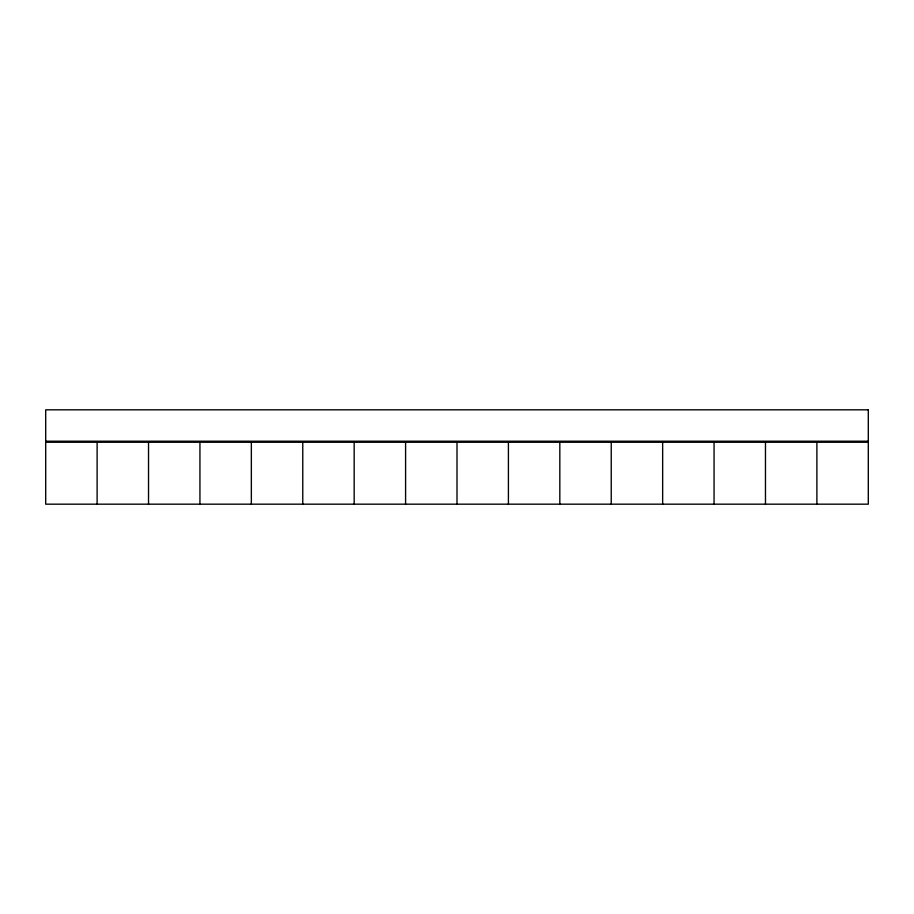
<?xml version="1.0" encoding="UTF-8"?>
<svg xmlns="http://www.w3.org/2000/svg" width="914" height="914" viewBox="0 0 914 914"><rect width="100%" height="100%" fill="white"/><g stroke="black" fill="none" stroke-linecap="round" stroke-linejoin="round"><path stroke-width="1.37" d="M45.7 441.211L868.3 441.211M45.7 442.25L868.3 442.25M816.888 442.25L816.888 504.174M765.475 442.25L765.475 504.174M714.062 442.25L714.062 504.174M662.65 442.25L662.65 504.174M611.238 442.25L611.238 504.174M559.825 442.25L559.825 504.174M508.413 442.25L508.413 504.174M457 442.25L457 504.174M405.588 442.25L405.588 504.174M354.175 442.25L354.175 504.174M302.763 442.25L302.763 504.174M251.35 442.25L251.35 504.174M199.938 442.25L199.938 504.174M148.525 442.25L148.525 504.174M97.113 442.25L97.113 504.174M868.3 409.826L45.7 409.826L45.7 504.174L868.3 504.174L868.3 409.826"/></g></svg>
